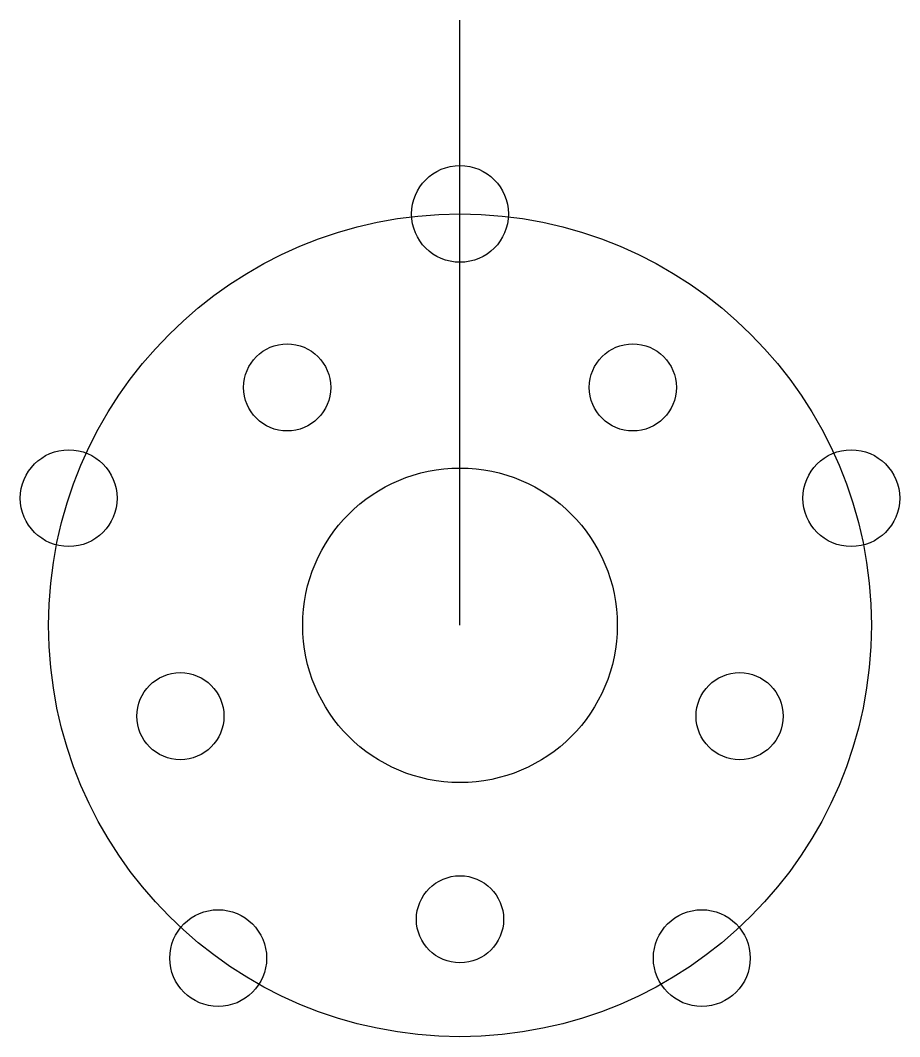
# Model space of a CAD drawing. Header units: millimetres. Extents: x -18.2 to 18.2, y -17 to 25.
import ezdxf

# ---------------------------------------------------------------- set-up
doc = ezdxf.new("R2010")
doc.units = ezdxf.units.MM
doc.layers.get('0').update_dxf_attribs({"linetype": 'CONTINUOUS'})

msp = doc.modelspace()

# ---------------------------------------------------------------- linework, layer by layer
msp.add_line((0, 0), (0, 25))
for centre, radius in [((0, 17), 2), ((0, 0), 17), ((-7.142, 9.83), 1.8), ((7.142, 9.83), 1.8), ((-16.168, 5.253), 2), ((16.168, 5.253), 2), ((0, 0), 6.5), ((-11.555, -3.755), 1.8), ((11.555, -3.755), 1.8), ((0, -12.15), 1.8), ((-9.992, -13.753), 2), ((9.992, -13.753), 2)]:
    msp.add_circle(centre, radius)

doc.saveas('drawing.dxf')
